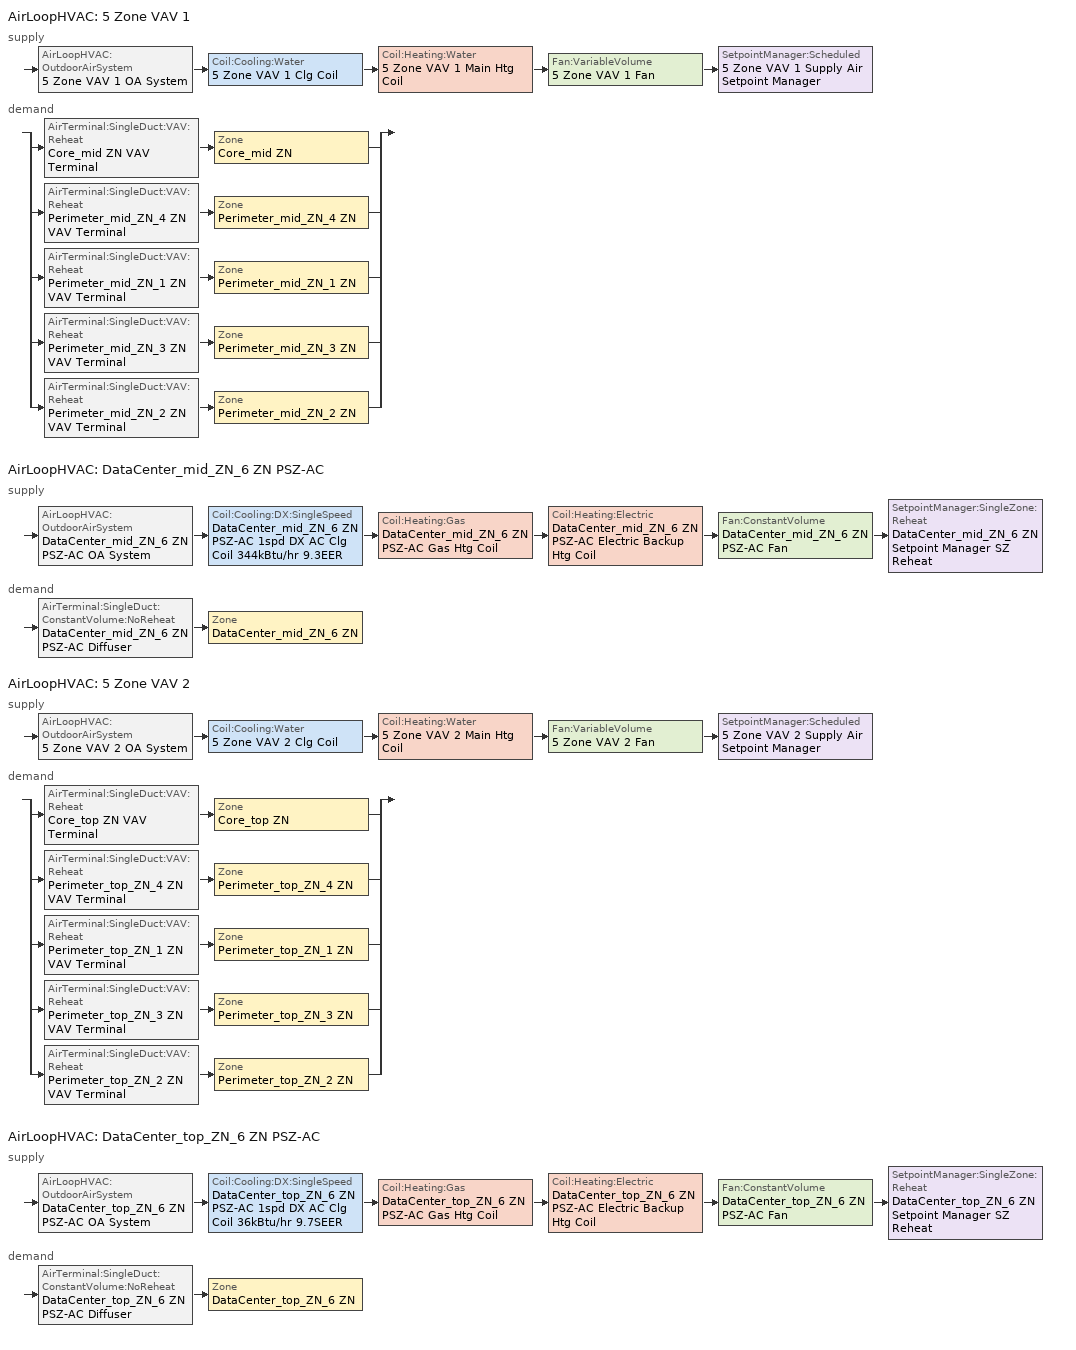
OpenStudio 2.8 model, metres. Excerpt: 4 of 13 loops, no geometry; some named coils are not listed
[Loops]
AirLoopHVAC '5 Zone VAV 1'
 supply: AirLoopHVAC:OutdoorAirSystem '5 Zone VAV 1 OA System' > Coil:Cooling:Water '5 Zone VAV 1 Clg Coil' > Coil:Heating:Water '5 Zone VAV 1 Main Htg Coil' > Fan:VariableVolume '5 Zone VAV 1 Fan' > SetpointManager:Scheduled '5 Zone VAV 1 Supply Air Setpoint Manager'
 demand: split
  | AirTerminal:SingleDuct:VAV:Reheat 'Core_mid ZN VAV Terminal' > Zone 'Core_mid ZN'
  | AirTerminal:SingleDuct:VAV:Reheat 'Perimeter_mid_ZN_4 ZN VAV Terminal' > Zone 'Perimeter_mid_ZN_4 ZN'
  | AirTerminal:SingleDuct:VAV:Reheat 'Perimeter_mid_ZN_1 ZN VAV Terminal' > Zone 'Perimeter_mid_ZN_1 ZN'
  | AirTerminal:SingleDuct:VAV:Reheat 'Perimeter_mid_ZN_3 ZN VAV Terminal' > Zone 'Perimeter_mid_ZN_3 ZN'
  | AirTerminal:SingleDuct:VAV:Reheat 'Perimeter_mid_ZN_2 ZN VAV Terminal' > Zone 'Perimeter_mid_ZN_2 ZN'
AirLoopHVAC 'DataCenter_mid_ZN_6 ZN PSZ-AC'
 supply: AirLoopHVAC:OutdoorAirSystem 'DataCenter_mid_ZN_6 ZN PSZ-AC OA System' > Coil:Cooling:DX:SingleSpeed 'DataCenter_mid_ZN_6 ZN PSZ-AC 1spd DX AC Clg Coil 344kBtu/hr 9.3EER' > Coil:Heating:Gas 'DataCenter_mid_ZN_6 ZN PSZ-AC Gas Htg Coil' > Coil:Heating:Electric 'DataCenter_mid_ZN_6 ZN PSZ-AC Electric Backup Htg Coil' > Fan:ConstantVolume 'DataCenter_mid_ZN_6 ZN PSZ-AC Fan' > SetpointManager:SingleZone:Reheat 'DataCenter_mid_ZN_6 ZN Setpoint Manager SZ Reheat'
 demand: AirTerminal:SingleDuct:ConstantVolume:NoReheat 'DataCenter_mid_ZN_6 ZN PSZ-AC Diffuser' > Zone 'DataCenter_mid_ZN_6 ZN'
AirLoopHVAC '5 Zone VAV 2'
 supply: AirLoopHVAC:OutdoorAirSystem '5 Zone VAV 2 OA System' > Coil:Cooling:Water '5 Zone VAV 2 Clg Coil' > Coil:Heating:Water '5 Zone VAV 2 Main Htg Coil' > Fan:VariableVolume '5 Zone VAV 2 Fan' > SetpointManager:Scheduled '5 Zone VAV 2 Supply Air Setpoint Manager'
 demand: split
  | AirTerminal:SingleDuct:VAV:Reheat 'Core_top ZN VAV Terminal' > Zone 'Core_top ZN'
  | AirTerminal:SingleDuct:VAV:Reheat 'Perimeter_top_ZN_4 ZN VAV Terminal' > Zone 'Perimeter_top_ZN_4 ZN'
  | AirTerminal:SingleDuct:VAV:Reheat 'Perimeter_top_ZN_1 ZN VAV Terminal' > Zone 'Perimeter_top_ZN_1 ZN'
  | AirTerminal:SingleDuct:VAV:Reheat 'Perimeter_top_ZN_3 ZN VAV Terminal' > Zone 'Perimeter_top_ZN_3 ZN'
  | AirTerminal:SingleDuct:VAV:Reheat 'Perimeter_top_ZN_2 ZN VAV Terminal' > Zone 'Perimeter_top_ZN_2 ZN'
AirLoopHVAC 'DataCenter_top_ZN_6 ZN PSZ-AC'
 supply: AirLoopHVAC:OutdoorAirSystem 'DataCenter_top_ZN_6 ZN PSZ-AC OA System' > Coil:Cooling:DX:SingleSpeed 'DataCenter_top_ZN_6 ZN PSZ-AC 1spd DX AC Clg Coil 36kBtu/hr 9.7SEER' > Coil:Heating:Gas 'DataCenter_top_ZN_6 ZN PSZ-AC Gas Htg Coil' > Coil:Heating:Electric 'DataCenter_top_ZN_6 ZN PSZ-AC Electric Backup Htg Coil' > Fan:ConstantVolume 'DataCenter_top_ZN_6 ZN PSZ-AC Fan' > SetpointManager:SingleZone:Reheat 'DataCenter_top_ZN_6 ZN Setpoint Manager SZ Reheat'
 demand: AirTerminal:SingleDuct:ConstantVolume:NoReheat 'DataCenter_top_ZN_6 ZN PSZ-AC Diffuser' > Zone 'DataCenter_top_ZN_6 ZN'
[Sizing:Zone] Zone Cooling Design Supply Air Temperature Input Method=SupplyAirTemperature; Zone Cooling Design Supply Air Temperature {C}=12.7778; Zone Cooling Design Supply Air Temperature Difference {deltaC}=11.11; Zone Heating Design Supply Air Temperature Input Method=SupplyAirTemperature; Zone Heating Design Supply Air Temperature Difference {deltaC}=11.11; Zone Cooling Design Supply Air Humidity Ratio {kg-H2O/kg-air}=0.0085; Zone Heating Design Supply Air Humidity Ratio {kg-H2O/kg-air}=0.008; Heating Design Air Flow Method=DesignDay; Account for Dedicated Outdoor Air System=No; Dedicated Outdoor Air System Control Strategy=NeutralSupplyAir; Dedicated Outdoor Air Low Setpoint Temperature for Design {C}=autosize; Dedicated Outdoor Air High Setpoint Temperature for Design {C}=autosize
Name | Zone Heating Design Supply Air Temperature {C} | Cooling Design Air Flow Method
DataCenter_mid_ZN_6 ZN; DataCenter_top_ZN_6 ZN | 50 | DesignDay
Perimeter_top_ZN_4 ZN; Perimeter_top_ZN_1 ZN; Perimeter_mid_ZN_2 ZN; Perimeter_mid_ZN_3 ZN; Perimeter_top_ZN_3 ZN; Core_top ZN; Core_mid ZN; Perimeter_mid_ZN_4 ZN; Perimeter_mid_ZN_1 ZN; Perimeter_top_ZN_2 ZN | 40 | DesignDayWithLimit
[Zone equipment]
DataCenter_mid_ZN_6 ZN: DataCenter_mid_ZN_6 ZN PSZ-AC Diffuser
Perimeter_top_ZN_4 ZN: Perimeter_top_ZN_4 ZN VAV Terminal
Perimeter_top_ZN_1 ZN: Perimeter_top_ZN_1 ZN VAV Terminal
Perimeter_mid_ZN_2 ZN: Perimeter_mid_ZN_2 ZN VAV Terminal
Perimeter_mid_ZN_3 ZN: Perimeter_mid_ZN_3 ZN VAV Terminal
DataCenter_top_ZN_6 ZN: DataCenter_top_ZN_6 ZN PSZ-AC Diffuser
Perimeter_top_ZN_3 ZN: Perimeter_top_ZN_3 ZN VAV Terminal
Core_top ZN: Core_top ZN VAV Terminal
Core_mid ZN: Core_mid ZN VAV Terminal
Perimeter_mid_ZN_4 ZN: Perimeter_mid_ZN_4 ZN VAV Terminal
Perimeter_mid_ZN_1 ZN: Perimeter_mid_ZN_1 ZN VAV Terminal
Perimeter_top_ZN_2 ZN: Perimeter_top_ZN_2 ZN VAV Terminal
[SetpointManager:Scheduled] Control Variable=Temperature
Name | Schedule | Setpoint Node or NodeList
5 Zone VAV 1 Supply Air Setpoint Manager | Supply Air Temp - 55.0F 2 | 5 Zone VAV 1 Supply Outlet Node
5 Zone VAV 2 Supply Air Setpoint Manager | Supply Air Temp - 55.0F 3 | 5 Zone VAV 2 Supply Outlet Node
[AirLoopHVAC] Design Supply Air Flow Rate {m3/s}=AutoSize
Name | Availability Schedule
5 Zone VAV 1 | 5 Zone VAV 1 Occ Sch
DataCenter_mid_ZN_6 ZN PSZ-AC | DataCenter_mid_ZN_6 ZN PSZ-AC Occ Sch
5 Zone VAV 2 | 5 Zone VAV 2 Occ Sch
DataCenter_top_ZN_6 ZN PSZ-AC | DataCenter_top_ZN_6 ZN PSZ-AC Occ Sch
[Sizing:System] Type of Load to Size On=Sensible; Preheat Design Temperature {C}=7.22222; Preheat Design Humidity Ratio {kg-H2O/kg-Air}=0.008; Precool Design Temperature {C}=12.7778; Precool Design Humidity Ratio {kg-H2O/kg-Air}=0.008; Central Cooling Design Supply Air Temperature {C}=12.7778; Sizing Option=Coincident; 100% Outdoor Air in Cooling=No; 100% Outdoor Air in Heating=No; Central Cooling Design Supply Air Humidity Ratio {kg-H2O/kg-Air}=0.0085; Central Heating Design Supply Air Humidity Ratio {kg-H2O/kg-Air}=0.008; Cooling Design Air Flow Method=DesignDay; Cooling Design Air Flow Rate {m3/s}=0; Heating Design Air Flow Method=DesignDay; Heating Design Air Flow Rate {m3/s}=0; System Outdoor Air Method=ZoneSum; Zone Maximum Outdoor Air Fraction=1; Cooling Supply Air Flow Rate Per Floor Area {m3/s-m2}=0.00996765; Cooling Fraction of Autosized Cooling Supply Air Flow Rate=1; Cooling Supply Air Flow Rate Per Unit Cooling Capacity {m3/s-W}=3.94755e-05; Heating Supply Air Flow Rate Per Floor Area {m3/s-m2}=0.00996765; Heating Fraction of Autosized Heating Supply Air Flow Rate=1; Heating Fraction of Autosized Cooling Supply Air Flow Rate=1; Heating Supply Air Flow Rate Per Unit Heating Capacity {m3/s-W}=3.15882e-05; Cooling Design Capacity Method=CoolingDesignCapacity; Cooling Design Capacity {W}=autosize; Cooling Design Capacity Per Floor Area {W/m2}=234.7; Fraction of Autosized Cooling Design Capacity=1; Heating Design Capacity Method=HeatingDesignCapacity; Heating Design Capacity {W}=autosize; Heating Design Capacity Per Floor Area {W/m2}=157; Fraction of Autosized Heating Design Capacity=1; Central Cooling Capacity Control Method=OnOff
Name | Design Outdoor Air Flow Rate {m3/s} | Central Heating Maximum System Air Flow Ratio | Central Heating Design Supply Air Temperature {C}
5 Zone VAV 1 | 1.96818 | 0.3 | 12.7778
DataCenter_mid_ZN_6 ZN PSZ-AC; DataCenter_top_ZN_6 ZN PSZ-AC | Autosize | 1 | 50
5 Zone VAV 2 | 2.98611 | 0.3 | 12.7778
[Fan:VariableVolume] Availability Schedule=Always On Discrete; Maximum Flow Rate {m3/s}=Autosize; Fan Power Minimum Flow Rate Input Method=Fraction; Fan Power Minimum Flow Fraction=0.25; Fan Power Minimum Air Flow Rate {m3/s}=0; Motor In Airstream Fraction=1; Fan Power Coefficient 1=0.04076; Fan Power Coefficient 2=0.0881; Fan Power Coefficient 3=-0.0729; Fan Power Coefficient 4=0.9437; Fan Power Coefficient 5=0
Name | Fan Total Efficiency | Pressure Rise {Pa} | Motor Efficiency
5 Zone VAV 1 Fan | 0.6175 | 1389.92 | 0.95
5 Zone VAV 2 Fan | 0.6006 | 1574.24 | 0.924
[Controller:OutdoorAir] Minimum Outdoor Air Flow Rate {m3/s}=autosize; Maximum Outdoor Air Flow Rate {m3/s}=Autosize; Economizer Control Action Type=ModulateFlow; Lockout Type=LockoutWithCompressor; Minimum Limit Type=FixedMinimum; High Humidity Control=No
Name | Economizer Control Type | Minimum Outdoor Air Schedule | Controller Mechanical Ventilation | Heat Recovery Bypass Control Type | Economizer Maximum Limit Dry-Bulb Temperature {C} | Economizer Maximum Limit Enthalpy {J/kg}
5 Zone VAV 1 OA Controller | DifferentialDryBulb | 5 Zone VAV 1 Occ Sch | 5 Zone VAV 1 Vent Controller | BypassWhenOAFlowGreaterThanMinimum
DataCenter_mid_ZN_6 ZN PSZ-AC OA System Controller | DifferentialDryBulb | DataCenter_mid_ZN_6 ZN PSZ-AC Occ Sch | Controller Mechanical Ventilation 3 | BypassWhenWithinEconomizerLimits
5 Zone VAV 2 OA Controller | DifferentialDryBulb | 5 Zone VAV 2 Occ Sch | 5 Zone VAV 2 Vent Controller | BypassWhenWithinEconomizerLimits
DataCenter_top_ZN_6 ZN PSZ-AC OA System Controller | NoEconomizer | DataCenter_top_ZN_6 ZN PSZ-AC Occ Sch | Controller Mechanical Ventilation 4 | BypassWhenWithinEconomizerLimits | 28 | 64000
[Controller:MechanicalVentilation] Availability Schedule=Always On Discrete; System Outdoor Air Method=ZoneSum
5 Zone VAV 1 Vent Controller; Controller Mechanical Ventilation 3; 5 Zone VAV 2 Vent Controller; Controller Mechanical Ventilation 4
[AirLoopHVAC:OutdoorAirSystem]
Name | Controller
5 Zone VAV 1 OA System | 5 Zone VAV 1 OA Controller
DataCenter_mid_ZN_6 ZN PSZ-AC OA System | DataCenter_mid_ZN_6 ZN PSZ-AC OA System Controller
5 Zone VAV 2 OA System | 5 Zone VAV 2 OA Controller
DataCenter_top_ZN_6 ZN PSZ-AC OA System | DataCenter_top_ZN_6 ZN PSZ-AC OA System Controller
[AirTerminal:SingleDuct:VAV:Reheat] Availability Schedule=Always On Discrete; Maximum Air Flow Rate {m3/s}=AutoSize; Zone Minimum Air Flow Input Method=Constant; Fixed Minimum Air Flow Rate {m3/s}=0; Maximum Hot Water or Steam Flow Rate {m3/s}=AutoSize; Minimum Hot Water or Steam Flow Rate {m3/s}=0; Convergence Tolerance=0.001; Damper Heating Action=Normal; Maximum Flow per Zone Floor Area During Reheat {m3/s-m2}=AutoSize; Maximum Flow Fraction During Reheat=0.5; Maximum Reheat Air Temperature {C}=40; Control For Outdoor Air=No
Name | Constant Minimum Air Flow Fraction | Reheat Coil
Core_mid ZN VAV Terminal | 0.3 | Core_mid ZN Reheat Coil
Perimeter_mid_ZN_4 ZN VAV Terminal | 0.3 | Perimeter_mid_ZN_4 ZN Reheat Coil
Perimeter_mid_ZN_1 ZN VAV Terminal | 0.3 | Perimeter_mid_ZN_1 ZN Reheat Coil
Perimeter_mid_ZN_3 ZN VAV Terminal | 0.3 | Perimeter_mid_ZN_3 ZN Reheat Coil
Perimeter_mid_ZN_2 ZN VAV Terminal | 0.3 | Perimeter_mid_ZN_2 ZN Reheat Coil
Core_top ZN VAV Terminal | 0.460266 | Core_top ZN Reheat Coil
Perimeter_top_ZN_4 ZN VAV Terminal | 0.3 | Perimeter_top_ZN_4 ZN Reheat Coil
Perimeter_top_ZN_1 ZN VAV Terminal | 0.3 | Perimeter_top_ZN_1 ZN Reheat Coil
Perimeter_top_ZN_3 ZN VAV Terminal | 0.3 | Perimeter_top_ZN_3 ZN Reheat Coil
Perimeter_top_ZN_2 ZN VAV Terminal | 0.3 | Perimeter_top_ZN_2 ZN Reheat Coil
[SetpointManager:SingleZone:Reheat] Minimum Supply Air Temperature {C}=12.7778; Maximum Supply Air Temperature {C}=50
Name | Control Zone | Setpoint Node or NodeList
DataCenter_mid_ZN_6 ZN Setpoint Manager SZ Reheat | DataCenter_mid_ZN_6 ZN | DataCenter_mid_ZN_6 ZN PSZ-AC Supply Outlet Node
DataCenter_top_ZN_6 ZN Setpoint Manager SZ Reheat | DataCenter_top_ZN_6 ZN | DataCenter_top_ZN_6 ZN PSZ-AC Supply Outlet Node
[Fan:ConstantVolume] Availability Schedule=Always On Discrete; Maximum Flow Rate {m3/s}=AutoSize; Motor In Airstream Fraction=1
Name | Fan Total Efficiency | Pressure Rise {Pa} | Motor Efficiency
DataCenter_mid_ZN_6 ZN PSZ-AC Fan | 0.5915 | 1110.94 | 0.91
DataCenter_top_ZN_6 ZN PSZ-AC Fan | 0.53625 | 622.722 | 0.825
[Coil:Heating:Gas] Availability Schedule=Always On Discrete; Gas Burner Efficiency=0.8; Nominal Capacity {W}=AutoSize; Parasitic Electric Load {W}=0; Parasitic Gas Load {W}=0
DataCenter_mid_ZN_6 ZN PSZ-AC Gas Htg Coil; DataCenter_top_ZN_6 ZN PSZ-AC Gas Htg Coil
[Coil:Heating:Electric] Availability Schedule=Always On Discrete; Efficiency=1
DataCenter_mid_ZN_6 ZN PSZ-AC Electric Backup Htg Coil; DataCenter_top_ZN_6 ZN PSZ-AC Electric Backup Htg Coil
[Coil:Cooling:DX:SingleSpeed] Availability Schedule=Always On Discrete; Rated Total Cooling Capacity {W}=autosize; Rated Sensible Heat Ratio=autosize; Rated Air Flow Rate {m3/s}=autosize; Rated Evaporator Fan Power Per Volume Flow Rate {W/(m3/s)}=773.3; Total Cooling Capacity Function of Temperature Curve=CoilClgDXQRatio_fTwbToadbSI; Total Cooling Capacity Function of Flow Fraction Curve=CoilClgDXSnglQRatio_fCFMRatio; Energy Input Ratio Function of Temperature Curve=CoilClgDXEIRRatio_fTwbToadbSI; Energy Input Ratio Function of Flow Fraction Curve=CoilClgDXSnglEIRRatio_fCFMRatio; Part Load Fraction Correlation Curve=CoilClgDXEIRRatio_fQFrac; Condenser Type=AirCooled; Evaporative Condenser Effectiveness=0; Evaporative Condenser Air Flow Rate {m3/s}=Autosize; Evaporative Condenser Pump Rated Power Consumption {W}=Autosize; Crankcase Heater Capacity {W}=0; Maximum Outdoor Dry-Bulb Temperature for Crankcase Heater Operation {C}=0; Basin Heater Capacity {W/K}=0; Basin Heater Setpoint Temperature {C}=10
Name | Rated COP {W/W}
DataCenter_mid_ZN_6 ZN PSZ-AC 1spd DX AC Clg Coil 344kBtu/hr 9.3EER | 3.23281
DataCenter_top_ZN_6 ZN PSZ-AC 1spd DX AC Clg Coil 36kBtu/hr 9.7SEER | 3.14722
[AirTerminal:SingleDuct:ConstantVolume:NoReheat] Availability Schedule=Always On Discrete; Maximum Air Flow Rate {m3/s}=AutoSize
DataCenter_mid_ZN_6 ZN PSZ-AC Diffuser; DataCenter_top_ZN_6 ZN PSZ-AC Diffuser
[Schedule:Ruleset]
Name | Default Day Schedule | Summer Design Day Schedule | Winter Design Day Schedule
Supply Air Temp - 55.0F 2 | Supply Air Temp - 55.0F Default 2
Supply Air Temp - 55.0F 3 | Supply Air Temp - 55.0F Default 3
5 Zone VAV 1 Occ Sch | 5 Zone VAV 1 Occ Sch Default | 5 Zone VAV 1 Occ Sch Summer Design Day | 5 Zone VAV 1 Occ Sch Winter Design Day
5 Zone VAV 2 Occ Sch | 5 Zone VAV 2 Occ Sch Default | 5 Zone VAV 2 Occ Sch Summer Design Day | 5 Zone VAV 2 Occ Sch Winter Design Day
DataCenter_mid_ZN_6 ZN PSZ-AC Occ Sch | DataCenter_mid_ZN_6 ZN PSZ-AC Occ Sch Default | DataCenter_mid_ZN_6 ZN PSZ-AC Occ Sch Summer Design Day | DataCenter_mid_ZN_6 ZN PSZ-AC Occ Sch Winter Design Day
DataCenter_top_ZN_6 ZN PSZ-AC Occ Sch | DataCenter_top_ZN_6 ZN PSZ-AC Occ Sch Default | DataCenter_top_ZN_6 ZN PSZ-AC Occ Sch Summer Design Day | DataCenter_top_ZN_6 ZN PSZ-AC Occ Sch Winter Design Day
[Schedule:Day]
Supply Air Temp - 55.0F Default 2; Supply Air Temp - 55.0F Default 3: 24, 0, 12.7778
5 Zone VAV 1 Occ Sch Default; 5 Zone VAV 1 Occ Sch Winter Design Day; 5 Zone VAV 1 Occ Sch Summer Design Day; 5 Zone VAV 2 Occ Sch Default; 5 Zone VAV 2 Occ Sch Winter Design Day; 5 Zone VAV 2 Occ Sch Summer Design Day; DataCenter_mid_ZN_6 ZN PSZ-AC Occ Sch Default; DataCenter_mid_ZN_6 ZN PSZ-AC Occ Sch Winter Design Day; DataCenter_mid_ZN_6 ZN PSZ-AC Occ Sch Summer Design Day; DataCenter_top_ZN_6 ZN PSZ-AC Occ Sch Default; DataCenter_top_ZN_6 ZN PSZ-AC Occ Sch Winter Design Day; DataCenter_top_ZN_6 ZN PSZ-AC Occ Sch Summer Design Day: 24, 0, 1
5 Zone VAV 1 Occ Sch Monday; 5 Zone VAV 1 Occ Sch Tuesday; 5 Zone VAV 1 Occ Sch Wednesday; 5 Zone VAV 1 Occ Sch Thursday; 5 Zone VAV 1 Occ Sch Friday; 5 Zone VAV 2 Occ Sch Monday; 5 Zone VAV 2 Occ Sch Tuesday; 5 Zone VAV 2 Occ Sch Wednesday; 5 Zone VAV 2 Occ Sch Thursday; 5 Zone VAV 2 Occ Sch Friday: 7, 0, 0, 18, 0, 1, 24, 0, 0
5 Zone VAV 1 Occ Sch Saturday; 5 Zone VAV 2 Occ Sch Saturday: 8, 0, 0, 12, 0, 1, 24, 0, 0
5 Zone VAV 1 Occ Sch Sunday; 5 Zone VAV 2 Occ Sch Sunday; DataCenter_mid_ZN_6 ZN PSZ-AC Occ Sch Monday; DataCenter_mid_ZN_6 ZN PSZ-AC Occ Sch Tuesday; DataCenter_mid_ZN_6 ZN PSZ-AC Occ Sch Wednesday; DataCenter_mid_ZN_6 ZN PSZ-AC Occ Sch Thursday; DataCenter_mid_ZN_6 ZN PSZ-AC Occ Sch Friday; DataCenter_mid_ZN_6 ZN PSZ-AC Occ Sch Saturday; DataCenter_mid_ZN_6 ZN PSZ-AC Occ Sch Sunday; DataCenter_top_ZN_6 ZN PSZ-AC Occ Sch Monday; DataCenter_top_ZN_6 ZN PSZ-AC Occ Sch Tuesday; DataCenter_top_ZN_6 ZN PSZ-AC Occ Sch Wednesday; DataCenter_top_ZN_6 ZN PSZ-AC Occ Sch Thursday; DataCenter_top_ZN_6 ZN PSZ-AC Occ Sch Friday; DataCenter_top_ZN_6 ZN PSZ-AC Occ Sch Saturday; DataCenter_top_ZN_6 ZN PSZ-AC Occ Sch Sunday: 24, 0, 0
[Schedule:Rule] Date Specification Type=DateRange; Start Month=1; Start Day=1; End Month=12
Name | Schedule Ruleset | Rule Order | Day Schedule | Apply Monday | End Day | Apply Tuesday | Apply Wednesday | Apply Thursday | Apply Friday | Apply Saturday | Apply Sunday
5 Zone VAV 1 Occ Sch Monday Rule | 5 Zone VAV 1 Occ Sch | 6 | 5 Zone VAV 1 Occ Sch Monday | Yes | 25
5 Zone VAV 1 Occ Sch Tuesday Rule | 5 Zone VAV 1 Occ Sch | 5 | 5 Zone VAV 1 Occ Sch Tuesday |  | 26 | Yes
5 Zone VAV 1 Occ Sch Wednesday Rule | 5 Zone VAV 1 Occ Sch | 4 | 5 Zone VAV 1 Occ Sch Wednesday |  | 27 |  | Yes
5 Zone VAV 1 Occ Sch Thursday Rule | 5 Zone VAV 1 Occ Sch | 3 | 5 Zone VAV 1 Occ Sch Thursday |  | 28 |  |  | Yes
5 Zone VAV 1 Occ Sch Friday Rule | 5 Zone VAV 1 Occ Sch | 2 | 5 Zone VAV 1 Occ Sch Friday |  | 29 |  |  |  | Yes
5 Zone VAV 1 Occ Sch Saturday Rule | 5 Zone VAV 1 Occ Sch | 1 | 5 Zone VAV 1 Occ Sch Saturday |  | 30 |  |  |  |  | Yes
5 Zone VAV 1 Occ Sch Sunday Rule | 5 Zone VAV 1 Occ Sch | 0 | 5 Zone VAV 1 Occ Sch Sunday |  | 31 |  |  |  |  |  | Yes
5 Zone VAV 2 Occ Sch Monday Rule | 5 Zone VAV 2 Occ Sch | 6 | 5 Zone VAV 2 Occ Sch Monday | Yes | 25
5 Zone VAV 2 Occ Sch Tuesday Rule | 5 Zone VAV 2 Occ Sch | 5 | 5 Zone VAV 2 Occ Sch Tuesday |  | 26 | Yes
5 Zone VAV 2 Occ Sch Wednesday Rule | 5 Zone VAV 2 Occ Sch | 4 | 5 Zone VAV 2 Occ Sch Wednesday |  | 27 |  | Yes
5 Zone VAV 2 Occ Sch Thursday Rule | 5 Zone VAV 2 Occ Sch | 3 | 5 Zone VAV 2 Occ Sch Thursday |  | 28 |  |  | Yes
5 Zone VAV 2 Occ Sch Friday Rule | 5 Zone VAV 2 Occ Sch | 2 | 5 Zone VAV 2 Occ Sch Friday |  | 29 |  |  |  | Yes
5 Zone VAV 2 Occ Sch Saturday Rule | 5 Zone VAV 2 Occ Sch | 1 | 5 Zone VAV 2 Occ Sch Saturday |  | 30 |  |  |  |  | Yes
5 Zone VAV 2 Occ Sch Sunday Rule | 5 Zone VAV 2 Occ Sch | 0 | 5 Zone VAV 2 Occ Sch Sunday |  | 31 |  |  |  |  |  | Yes
DataCenter_mid_ZN_6 ZN PSZ-AC Occ Sch Monday Rule | DataCenter_mid_ZN_6 ZN PSZ-AC Occ Sch | 6 | DataCenter_mid_ZN_6 ZN PSZ-AC Occ Sch Monday | Yes | 25
DataCenter_mid_ZN_6 ZN PSZ-AC Occ Sch Tuesday Rule | DataCenter_mid_ZN_6 ZN PSZ-AC Occ Sch | 5 | DataCenter_mid_ZN_6 ZN PSZ-AC Occ Sch Tuesday |  | 26 | Yes
DataCenter_mid_ZN_6 ZN PSZ-AC Occ Sch Wednesday Rule | DataCenter_mid_ZN_6 ZN PSZ-AC Occ Sch | 4 | DataCenter_mid_ZN_6 ZN PSZ-AC Occ Sch Wednesday |  | 27 |  | Yes
DataCenter_mid_ZN_6 ZN PSZ-AC Occ Sch Thursday Rule | DataCenter_mid_ZN_6 ZN PSZ-AC Occ Sch | 3 | DataCenter_mid_ZN_6 ZN PSZ-AC Occ Sch Thursday |  | 28 |  |  | Yes
DataCenter_mid_ZN_6 ZN PSZ-AC Occ Sch Friday Rule | DataCenter_mid_ZN_6 ZN PSZ-AC Occ Sch | 2 | DataCenter_mid_ZN_6 ZN PSZ-AC Occ Sch Friday |  | 29 |  |  |  | Yes
DataCenter_mid_ZN_6 ZN PSZ-AC Occ Sch Saturday Rule | DataCenter_mid_ZN_6 ZN PSZ-AC Occ Sch | 1 | DataCenter_mid_ZN_6 ZN PSZ-AC Occ Sch Saturday |  | 30 |  |  |  |  | Yes
DataCenter_mid_ZN_6 ZN PSZ-AC Occ Sch Sunday Rule | DataCenter_mid_ZN_6 ZN PSZ-AC Occ Sch | 0 | DataCenter_mid_ZN_6 ZN PSZ-AC Occ Sch Sunday |  | 31 |  |  |  |  |  | Yes
DataCenter_top_ZN_6 ZN PSZ-AC Occ Sch Monday Rule | DataCenter_top_ZN_6 ZN PSZ-AC Occ Sch | 6 | DataCenter_top_ZN_6 ZN PSZ-AC Occ Sch Monday | Yes | 25
DataCenter_top_ZN_6 ZN PSZ-AC Occ Sch Tuesday Rule | DataCenter_top_ZN_6 ZN PSZ-AC Occ Sch | 5 | DataCenter_top_ZN_6 ZN PSZ-AC Occ Sch Tuesday |  | 26 | Yes
DataCenter_top_ZN_6 ZN PSZ-AC Occ Sch Wednesday Rule | DataCenter_top_ZN_6 ZN PSZ-AC Occ Sch | 4 | DataCenter_top_ZN_6 ZN PSZ-AC Occ Sch Wednesday |  | 27 |  | Yes
DataCenter_top_ZN_6 ZN PSZ-AC Occ Sch Thursday Rule | DataCenter_top_ZN_6 ZN PSZ-AC Occ Sch | 3 | DataCenter_top_ZN_6 ZN PSZ-AC Occ Sch Thursday |  | 28 |  |  | Yes
DataCenter_top_ZN_6 ZN PSZ-AC Occ Sch Friday Rule | DataCenter_top_ZN_6 ZN PSZ-AC Occ Sch | 2 | DataCenter_top_ZN_6 ZN PSZ-AC Occ Sch Friday |  | 29 |  |  |  | Yes
DataCenter_top_ZN_6 ZN PSZ-AC Occ Sch Saturday Rule | DataCenter_top_ZN_6 ZN PSZ-AC Occ Sch | 1 | DataCenter_top_ZN_6 ZN PSZ-AC Occ Sch Saturday |  | 30 |  |  |  |  | Yes
DataCenter_top_ZN_6 ZN PSZ-AC Occ Sch Sunday Rule | DataCenter_top_ZN_6 ZN PSZ-AC Occ Sch | 0 | DataCenter_top_ZN_6 ZN PSZ-AC Occ Sch Sunday |  | 31 |  |  |  |  |  | Yes
[Schedule:Constant]
Always On Discrete: Value=1
[Curve:Biquadratic] Minimum Value of x=13.89; Maximum Value of x=25; Minimum Value of y=23.89; Maximum Value of y=46.11; Minimum Curve Output=0.77
Name | Coefficient1 Constant | Coefficient2 x | Coefficient3 x**2 | Coefficient4 y | Coefficient5 y**2 | Coefficient6 x*y | Maximum Curve Output
CoilClgDXQRatio_fTwbToadbSI | 0.86779 | 0.014245 | 0.000554 | -0.007569 | 3.2e-05 | -0.000191 | 1.29
CoilClgDXEIRRatio_fTwbToadbSI | 0.116709 | 0.028458 | -0.000411 | 0.021422 | 0.000162 | -0.00068 | 1.33
[Curve:Quadratic]
Name | Coefficient1 Constant | Coefficient2 x | Coefficient3 x**2 | Minimum Value of x | Maximum Value of x
CoilClgDXSnglQRatio_fCFMRatio | 0.8 | 0.2 | 0 | 0.5 | 1.5
CoilClgDXSnglEIRRatio_fCFMRatio | 1.156 | -0.1816 | 0.0256 | 0 | 1
[Curve:Cubic]
CoilClgDXEIRRatio_fQFrac: Coefficient1 Constant=0; Coefficient2 x=5.1091; Coefficient3 x**2=-8.5515; Coefficient4 x**3=4.4744; Minimum Value of x=0.7; Maximum Value of x=1
